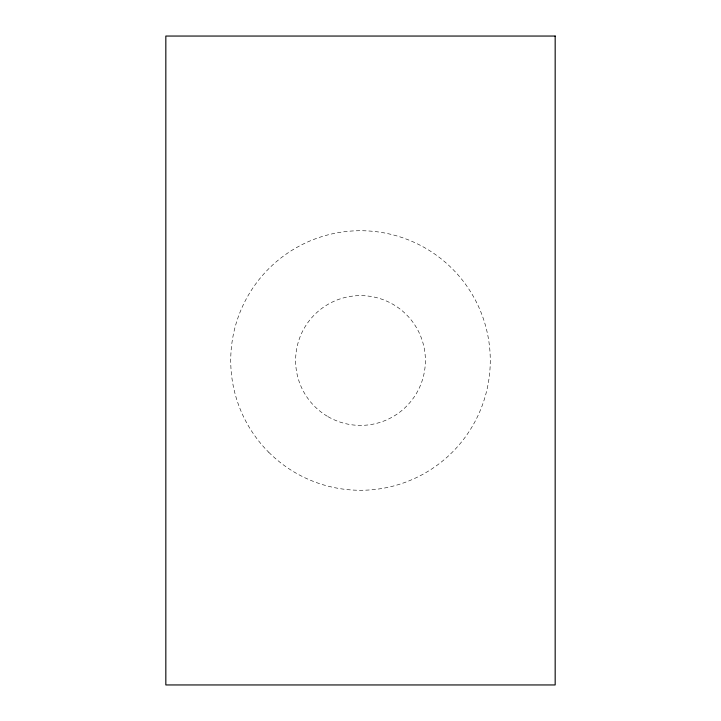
<?xml version="1.0" encoding="UTF-8"?>
<svg xmlns="http://www.w3.org/2000/svg" width="721" height="721" viewBox="0 0 721 721"><rect width="100%" height="100%" fill="white"/><g stroke="black" fill="none" stroke-linecap="round" stroke-linejoin="round"><path stroke-width="0.54" stroke-dasharray="3.6 2.7" d="M268.735 452.265A129.78 129.78 0 0 0 485.855 394.09A129.78 129.78 0 0 0 326.91 235.145A129.78 129.78 0 0 0 268.735 452.265M328.055 416.693A64.89 64.89 0 0 0 425.39 360.5A64.89 64.89 0 0 0 328.055 304.307A64.89 64.89 0 0 0 328.055 416.693"/><path stroke-width="1.08" d="M555.17 36.05L165.83 36.05L165.83 684.95L555.17 684.95L555.17 36.05"/></g></svg>
